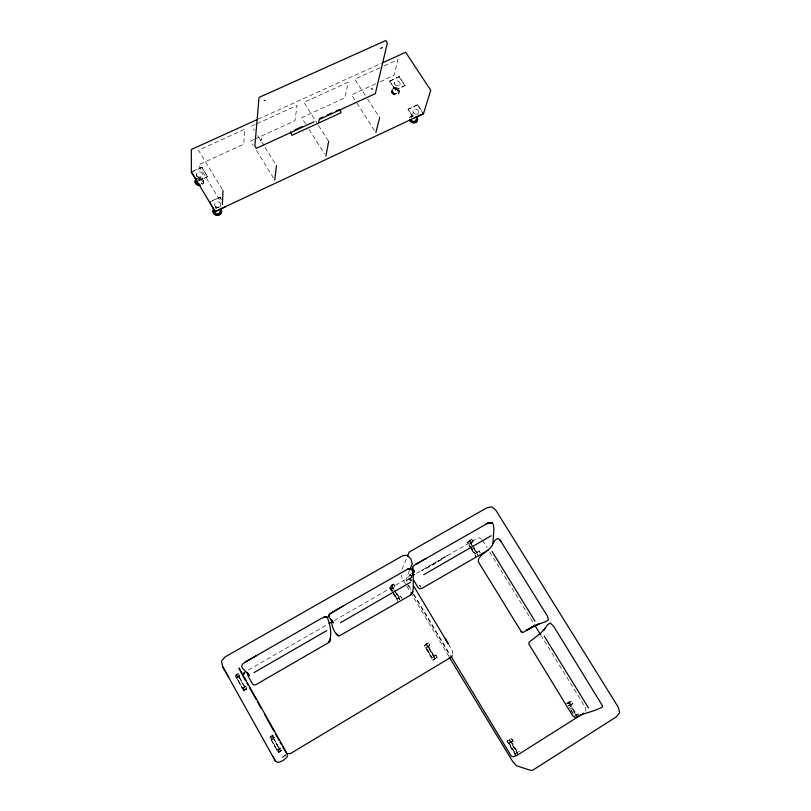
<?xml version="1.0" encoding="UTF-8"?>
<svg xmlns="http://www.w3.org/2000/svg" width="811" height="811" viewBox="0 0 811 811"><rect width="100%" height="100%" fill="white"/><g stroke="black" fill="none" stroke-linecap="round" stroke-linejoin="round"><path stroke-width="0.61" stroke-dasharray="4.05 3.04" d="M196.455 176.656L196.465 174.324M566.372 703.776C570.64 698.129 576.337 704.911 568.592 705.905L570.407 708.875M568.592 705.905L572.87 703.461M197.073 181.593L207.504 176.778L201.807 167.137L192.41 171.445M202.314 181.897L202.405 174.608M207.504 176.778L201.807 167.137M221.21 199.384L219.943 197.043L210.536 201.432M220.48 206.835L220.582 204.595M515.908 755.903L507.118 741.244C510.889 735.192 516.739 742.947 508.892 743.14L515.178 753.632L519.314 751.391L515.178 753.632M511.173 741.71L517.459 752.192L511.173 741.71L513.241 740.94M470.867 547.993L467.582 542.63C470.035 538.656 475.905 538.149 471.353 543.279C467.055 546.249 471.232 541.495 473.097 541.302L471.667 538.98L467.582 542.63L470.755 548.094M471.353 543.279L473.117 541.059M437.139 657.184L432.892 660.174L424.437 645.951C427.884 639.088 433.206 646.235 426.018 647.634L432.07 657.812L435.649 655.024L437.139 657.184L435.071 659.15L426.383 644.552L428.34 642.748L429.789 645.181L426.363 647.685L432.07 657.812M429.82 644.907L428.279 646.549L434.098 656.332L435.912 655.136M452.751 654.031L452.477 651.03L448.676 644.512M411.136 581.061L408.582 576.803L410.396 574.208L411.816 576.58L410.113 578.324L411.481 576.54L410.396 574.208M392.22 591.472L389.787 587.377C392.088 583.758 396.954 583.231 393.487 588.127C389.371 591.128 392.747 586.546 394.764 586.394L393.345 584.011C388.307 585.603 389.787 590.094 392.93 592.993M393.487 588.127L394.805 586.14M585.856 711.288L585.694 707.912L541.353 635.925M235.575 676.333L236.021 674.468L238.383 673.404L239.569 675.502L239.184 676.992L236.812 678.118L237.096 676.921L236.021 674.468L237.42 676.982L237.126 678.178L242.682 688.61L243.107 687.13C245.145 684.099 247.619 687.931 246.128 689.918L243.776 690.992L235.575 676.333L238.018 674.924L246.128 689.918L237.694 674.874L238.079 673.282L239.488 675.786L237.096 676.921M281.458 750.266L278.274 752.638L269.901 737.675L270.641 736.307C277.413 731.563 272.314 742.846 271.746 738.811L270.641 736.307L272.07 738.872L271.553 739.673L277.22 750.317L280.251 748.107L281.458 750.266L280.626 751.513L272.02 736.155L272.709 735.08L274.138 737.645L271.746 738.811M238.018 674.924L238.383 673.404M273.601 738.446L274.219 737.341M406.879 581.669L407.284 580.027L410.336 576.935M389.665 81.222L399.276 76.599L404.993 85.692L395.444 90.092L389.665 81.222L399.276 76.599M392.565 90.589L394.622 82.671M395.444 90.092L389.726 80.968M397.927 92.15L400.036 84.253M239.184 676.992L245.135 687.191L245.48 686.045M412.586 116.389L408.115 109.171L417.665 104.71L423.514 113.652M411.177 117.149L413.022 110.864M408.045 109.414L417.665 104.71M242.783 688.265L244.831 687.079L245.175 685.934L246.585 688.448C243.766 693.172 241.293 682.791 244.516 689.644L244.081 691.104L235.656 676.05M243.776 690.992L244.192 689.593M417.837 114.544L418.466 112.445M389.746 587.63L391.419 585.116L393.933 589.536M393.021 592.182L397.177 599.157L400.512 596.044L401.972 598.173M397.177 599.157L398.586 597.16M246.22 689.573L246.656 688.164M424.437 645.951L426.414 643.893L435.183 658.806M467.552 542.873L469.812 540.045L471.242 542.366L469.508 544.343M470.502 546.462L475.134 554.025L478.865 550.699L480.315 552.778M516.161 756.004L507.139 740.95L509.805 739.936C514.184 746.15 506.469 739.054 511.721 738.74L513.231 741.244L509.247 743.211L515.299 753.297L517.398 752.598M567.376 703.634L571.36 701.292L572.87 703.745L570.447 704.749M401.962 569.423L407.183 557.035M409.423 570.275L406.352 579.541L406.727 581.69M269.901 737.675L270.539 736.652M280.728 751.179L272.354 736.226L273.013 735.192M393.609 584.143L391.693 586.282L394.126 590.367M392.838 587.499L391.571 589.222L392.838 591.361M408.582 576.803L410.295 574.553M412.302 573.113L408.622 576.55L411.055 580.615M277.778 749.587L279.319 751.807L277.879 749.242L277.311 749.972L279.947 748.006L281.387 750.57L278.568 752.74L269.972 737.371L272.354 736.226M279.369 748.746L280.251 748.107M396.66 593.449L399.194 597.717L400.776 596.166M278.274 752.638L278.984 751.746M472.712 546.928L469.417 541.566L471.921 539.112M475.134 554.025L477.01 551.774L477.963 553.325M470.785 546.411L475.246 553.69L478.865 550.699L479.818 552.25M477.091 552.615L479.119 550.821M428.603 642.859L424.467 645.688L433.165 660.286L437.109 657.457L435.649 655.024L432.182 657.478L433.723 656.17M426.018 647.634L427.853 646.326M432.892 660.174L435.172 658.613M285.999 754.534L281.164 758.103L286.03 755.193M416.57 573.306L477.527 538.24L479.453 537.906L481.886 539.376M248.399 669.998L326.985 624.764M334.183 620.618L405.855 579.368L409.089 579.399L410.315 580.585M441.306 558.982L447.429 555.454L433.429 564.446L421.669 570.782L440.332 560.026L428.989 566.098M412.333 577.27L410.437 578.365L411.714 580.483M209.481 202.152L219.933 197.276M199.161 180.397L207.504 176.545M395.515 89.849L405.064 85.439M191.366 172.155L201.797 167.37M253.873 139.512L250.609 141.002L253.214 145.23M255.009 138.995L294.981 120.697L297.079 105.44L256.337 123.961M375.635 83.786L351.568 94.806L356.293 102.156M380.217 81.688L393.964 75.393L398.019 59.578L380.957 67.333M255.201 124.478L251.805 126.019L254.472 130.318M379.822 67.85L354.792 79.214L366.876 97.928M258.151 119.187L381.474 63.258M575.972 715.241L568.217 702.61L571.603 701.403M567.416 703.34L569.504 702.468L571.005 704.921L568.237 705.854M518.057 754.798L509.044 739.754L511.984 738.841M578.152 713.994L576.509 714.623L579.216 713.792M507.118 741.244L509.693 740.281M574.533 716.123L576.175 715.505M508.892 743.14L510.95 742.379M410.842 575.496L411.724 577.493M399.205 76.852L404.993 85.692M417.594 104.954L423.443 113.895M408.115 109.171L412.667 116.145M367.545 98.972L379.629 117.686M356.972 103.2L375.878 132.609M317.942 124.529L303.902 102.348L348.132 82.246L345.03 97.796L301.662 117.646L305.696 124.042M318.611 125.583L328.648 141.438M309.062 129.375L324.542 153.908M257.797 135.68L261.132 141.053M261.801 142.128L264.467 146.416M265.126 147.49L276.46 165.748M256.479 150.501L273.439 177.923M482.535 540.43L487.066 547.79M489.662 551.997L533.962 623.923M469.701 540.379L470.897 542.336M472.701 545.195L477.334 552.747M569.383 702.802L576.743 714.724M469.751 541.606L472.955 546.827M473.594 547.871L478.084 555.18M568.582 702.671L577.381 717.015M473.371 548.003L477.973 555.515M571.015 709.858L574.654 715.789M570.751 709.96L573.276 714.065M471.526 549.067L476.128 556.579M471.394 549.138L475.885 556.447M222.366 189.581L198.472 150.258L244.821 129.192L243.766 144.135L198.36 164.917L221.099 202.436M219.943 197.043L221.221 199.161M420.939 587.184L419.48 585.066L420.909 587.438M509.399 739.825L518.178 754.463M410.113 578.324L411.299 580.301M408.632 585.471L411.38 590.043M413.762 594.037L450.46 655.349M407.112 583.839L410.954 590.266M413.519 594.544L448.128 652.399L448.757 656.18L411.359 593.753M405.713 584.295L402.246 578.507L401.222 575.202M406.869 586.231L410.721 592.679M401.932 598.437L400.512 596.044L397.278 598.822L393.477 592.425M396.498 592.851L399.458 597.839M428.309 646.276L434.361 656.444M394.572 590.611L399.681 599.177M391.318 585.461L392.504 587.458M398.475 597.494L399.671 599.501M426.302 644.228L427.519 646.276M433.611 656.515L434.838 658.562M394.734 591.391L399.6 599.562M391.247 589.181L392.433 591.178M392.828 592.496L397.086 599.653M393.568 594.068L398.039 601.569M273.682 738.152L279.673 748.847M409.646 117.848A4.075 3.548 18.6 0 1 414.512 115.567M411.136 117.615A2.808 2.443 18.6 0 1 411.562 117.129M412.779 116.551A2.808 2.443 18.6 0 1 413.498 116.51M409.93 117.342A4.075 3.548 18.6 0 1 413.367 115.73M215.919 208.822A2.96 2.646 7.5 0 1 216.638 208.579M215.27 207.748A4.298 3.852 7.5 0 1 219.558 207.94M215.26 208.062A4.298 3.842 7.5 0 1 218.524 207.819M197.965 179.109A2.95 2.615 6.8 0 1 201.402 183.387M197.326 178.055A4.278 3.802 6.8 0 1 203.125 179.718A4.278 3.802 6.8 0 1 201.422 184.837M197.326 178.379A4.278 3.802 6.8 0 1 203.115 180.042A4.278 3.802 6.8 0 1 201.422 185.161M197.965 179.434A2.95 2.615 6.8 0 1 201.402 183.712M413.357 112.78A2.838 2.463 18.6 0 0 418.202 113.033A2.838 2.463 18.6 0 0 415.668 109.161A2.838 2.463 18.6 0 0 413.357 112.78M391.906 92.616A4.055 3.508 17.4 0 0 398.86 92.991A4.055 3.508 17.4 0 0 395.251 87.466A4.055 3.508 17.4 0 0 391.906 92.616M391.814 92.961A4.055 3.508 17.4 0 0 398.769 93.346A4.055 3.508 17.4 0 0 395.16 87.821A4.055 3.508 17.4 0 0 391.814 92.961M392.98 92.119A2.798 2.413 17.4 0 0 397.765 92.383A2.798 2.413 17.4 0 0 395.281 88.581A2.798 2.413 17.4 0 0 392.98 92.119M392.889 92.464A2.798 2.413 17.4 0 0 397.674 92.728A2.798 2.413 17.4 0 0 395.19 88.926A2.798 2.413 17.4 0 0 392.889 92.464M394.947 84.557A2.818 2.433 17.5 0 0 399.772 84.831A2.818 2.433 17.5 0 0 397.268 80.999A2.818 2.433 17.5 0 0 394.947 84.557M215.442 206.268A2.991 2.676 7.6 0 0 220.46 205.284A2.991 2.676 7.6 0 0 216.872 201.858A2.991 2.676 7.6 0 0 215.442 206.268M197.286 176.24A2.98 2.636 6.9 0 0 202.294 175.288A2.98 2.636 6.9 0 0 198.736 171.881A2.98 2.636 6.9 0 0 197.286 176.24"/><path stroke-width="1.22" d="M197.073 181.36L191.366 172.155L191.315 149.498L257.006 119.704M209.491 201.929L215.25 211.691L225.711 206.562M215.25 211.691L191.366 171.922M222.396 204.575L223.015 190.646M534.114 625.808L523.065 632.529L521.422 631.85L478.794 562.591C475.276 555.768 491.709 550.476 492.885 543.674L493.889 529.309L493.382 524.514L491.953 522.619L488.577 522.74L414.502 565.064L412.606 567.031L412.677 568.866L414.522 572.029L413.326 569.494L413.346 574.715M274.747 180.032L276.46 165.748M290.531 131.95L291.889 135.346L340.782 112.82L340.985 111.786L339.495 109.444M318.784 122.005L319.23 119.44L375.341 93.63L387.374 43.013L385.762 40.55L259.044 97.421L254.847 145.939L256.347 148.352L314.05 121.812M325.89 156.047L328.648 141.438M343.033 606.05L329.246 614.424L328.931 616.938L333.341 622.655L331.476 619.786M328.79 616.289L329.246 614.424M375.878 132.609L379.629 117.686M243.351 675.299L243.949 673.079L245.206 671.832M243.949 673.079L243.675 674.083M413.965 118.142L423.443 113.895L430.722 90.315L405.672 52.279L382.62 62.731M407.578 556.042L409.18 552.058L486.853 507.808L491.861 506.834L495.845 510.231L618.296 707.243L619.685 712.605L616.451 716.762L532.361 770.45L529.624 770.065L516.566 765.756L513.018 762.056L449.294 657.184M409.869 569.292L412.302 563.888L410.842 558.88L407.071 555.2L402.743 555.728L225.063 656.951L221.484 661.016L222.579 666.47L275.456 761.184L278.183 762.512L283.049 760.566L287.084 757.16L287.337 754.068L239.032 667.98L241.414 673.16M411.785 593.53L412.769 591.483L410.234 595.315L338.968 636.108C333.635 632.996 331.76 625.504 331.212 619.594M260.503 140.658L261.598 138.924M492.885 543.674L495.197 540.116L497.883 538.322L500.367 540.491L547.374 616.046L548.459 619.817L545.691 621.611L535.757 625.311L539.366 623.71M411.299 594.544L412.576 592.882L413.286 588.087L413.215 575.759L412.535 570.954L411.157 568.977L407.872 569.018L332.338 612.133M452.396 655.724L450.602 657.498L290.297 753.652L286.871 753.622M330.107 613.643L331.152 612.852M583.788 713.163L517.236 755.244L513.089 756.764L511.386 756.308L450.886 656.079M533.962 625.889L526.491 630.329L538.281 624.237M256.874 655.45L244.506 662.526L242.377 664.25L241.607 666.318C243.047 670.373 247.608 671.883 249.382 675.766L247.416 672.481M380.643 48.467L382.386 47.443M412.414 575.719L414.492 574.512M488.212 550.101L421.761 588.482L419.459 588.776L417.847 587.235L413.934 580.473M253.955 672.613L326.752 630.623M340.468 622.706L410.498 582.308M423.707 574.695L491.121 535.797M329.043 623.578L332.135 621.804M415.658 564.355L425.927 558.515M245.723 661.786L321.268 618.458L324.876 616.897L327.218 617.151C330.097 624.511 332.936 636.189 328.161 642.91L255.435 684.92L253.225 684.758L251.795 682.71L248.146 676.121L247.041 672.522M487.35 523.348L491.953 522.619L488.577 522.74L485.637 524.21M215.26 211.468L423.514 113.652M295.082 129.861L301.905 126.719M319.514 118.629L322.839 117.098M327.279 115.05L331.719 113.013M336.159 110.975L338.38 109.951M264.254 100.605L265.258 100.392M371.367 88.622L372.654 89.22M336.261 633.827L337.842 635.733M499.88 539.862L501.289 541.738M492.054 551.48L534.976 621.114M544.282 636.209L588.482 707.922M534.581 624.926L540.734 634.922M414.056 586.667L448.361 644.005L445.452 639.017M222.579 666.47L228.661 677.144M242.033 674.265L245.743 680.875M246.98 683.075L248.217 685.275M249.453 687.485L256.246 699.599M257.482 701.799L261.183 708.408M264.883 714.988L274.077 731.39M275.304 733.57L278.984 740.129M280.2 742.308L281.417 744.478M282.644 746.657L285.695 752.091M275.456 761.184L273.206 756.927M412.606 567.031L412.677 568.866M416.337 116.591A4.075 3.548 18.6 0 1 415.668 122.208A4.075 3.548 18.6 0 1 409.697 119.704M417.32 118.599A4.075 3.548 18.6 0 1 414.603 122.856A4.075 3.548 18.6 0 1 409.606 120.048M416.236 116.926A4.075 3.548 18.6 0 1 416.895 117.707M416.337 119.126A2.808 2.443 18.6 0 1 410.903 119.481M414.908 121.538A2.808 2.443 18.6 0 1 413.539 121.802M412.819 121.68A2.808 2.443 18.6 0 1 411.096 120.433M220.207 210.617A2.96 2.646 7.5 0 1 217.287 213.83A2.96 2.646 7.5 0 1 214.509 210.363M220.43 208.589A4.298 3.852 7.5 0 1 220.572 213.8A4.298 3.852 7.5 0 1 214.814 214.226A4.298 3.852 7.5 0 1 213.668 209.086M221.089 209.725A4.298 3.842 7.5 0 1 220.024 214.56A4.298 3.842 7.5 0 1 214.509 214.317A4.298 3.842 7.5 0 1 213.668 209.4M219.375 213.455A2.96 2.646 7.5 0 1 218.757 213.851M214.469 212.046A2.96 2.646 7.5 0 1 214.378 211.357M220.288 211.61A2.96 2.646 7.5 0 1 220.166 212.3M199.303 184.067A2.95 2.615 6.8 0 1 196.556 180.64M196.789 182.962A2.95 2.615 6.8 0 1 196.434 181.634M200.388 185.172A4.278 3.802 6.8 0 1 196.424 178.623M200.378 185.496A4.278 3.802 6.8 0 1 195.725 179.697M602.482 705.783L602.38 706.939C594.007 711.805 583.778 712.798 575.232 717.603L572.495 715.474L528.904 644.066L529.015 642.231L540.613 633.239L545.174 628.373L543.512 630.522L547.547 624.794L550.284 622.98L553.66 626.325L602.482 705.783M330.391 639.2L329.307 642.089L330.391 639.2M412.576 592.882L410.234 595.315L412.576 592.882M408.622 568.876L407.872 569.018L411.157 568.977L408.622 568.876M326.346 617.12L324.035 617.1L327.218 617.151L326.346 617.12M522.345 632.529L521.301 631.637L522.345 632.529"/></g></svg>
